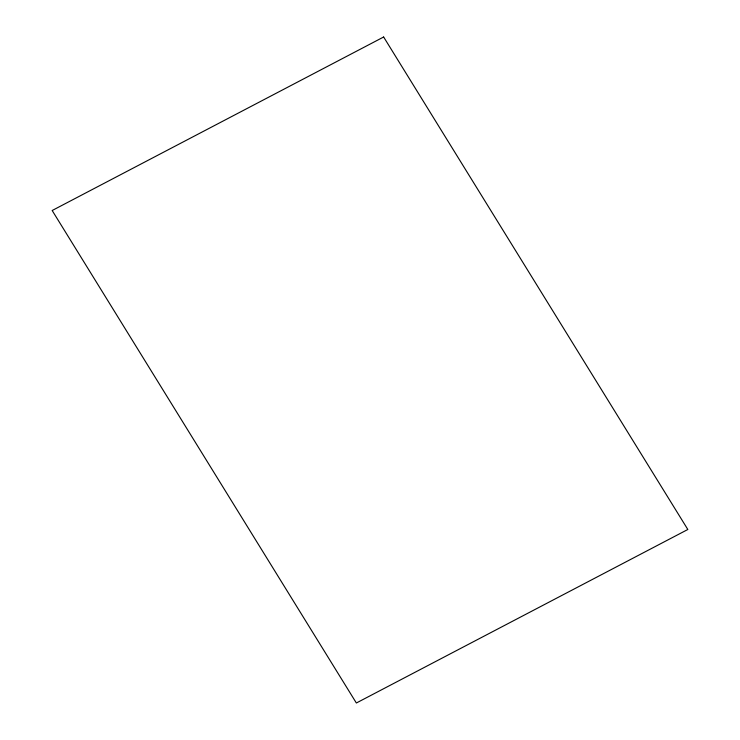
<?xml version="1.0" encoding="UTF-8"?>
<svg xmlns="http://www.w3.org/2000/svg" width="740" height="740" viewBox="0 0 740 740"><rect width="100%" height="100%" fill="white"/><g stroke="black" fill="none" stroke-linecap="round" stroke-linejoin="round"><path stroke-width="1.11" d="M383.644 37L52.17 210.512L356.356 703L687.83 529.488L383.644 37"/></g></svg>
